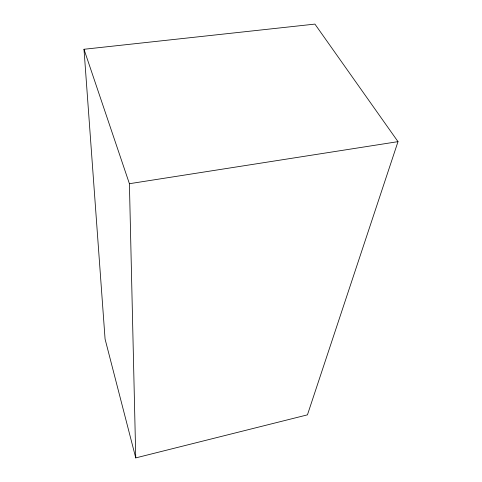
<?xml version="1.0" encoding="UTF-8"?>
<svg xmlns="http://www.w3.org/2000/svg" width="482" height="482" viewBox="0 0 482 482"><rect width="100%" height="100%" fill="white"/><g stroke="black" fill="none" stroke-linecap="round" stroke-linejoin="round"><path stroke-width="0.72" d="M398.005 141.648L307.438 414.851L135.749 457.9L105.076 339.063L83.995 49.272L314.915 24.1L398.005 141.648L129.411 183.708L83.995 49.272M129.411 183.708L135.749 457.9"/></g></svg>
